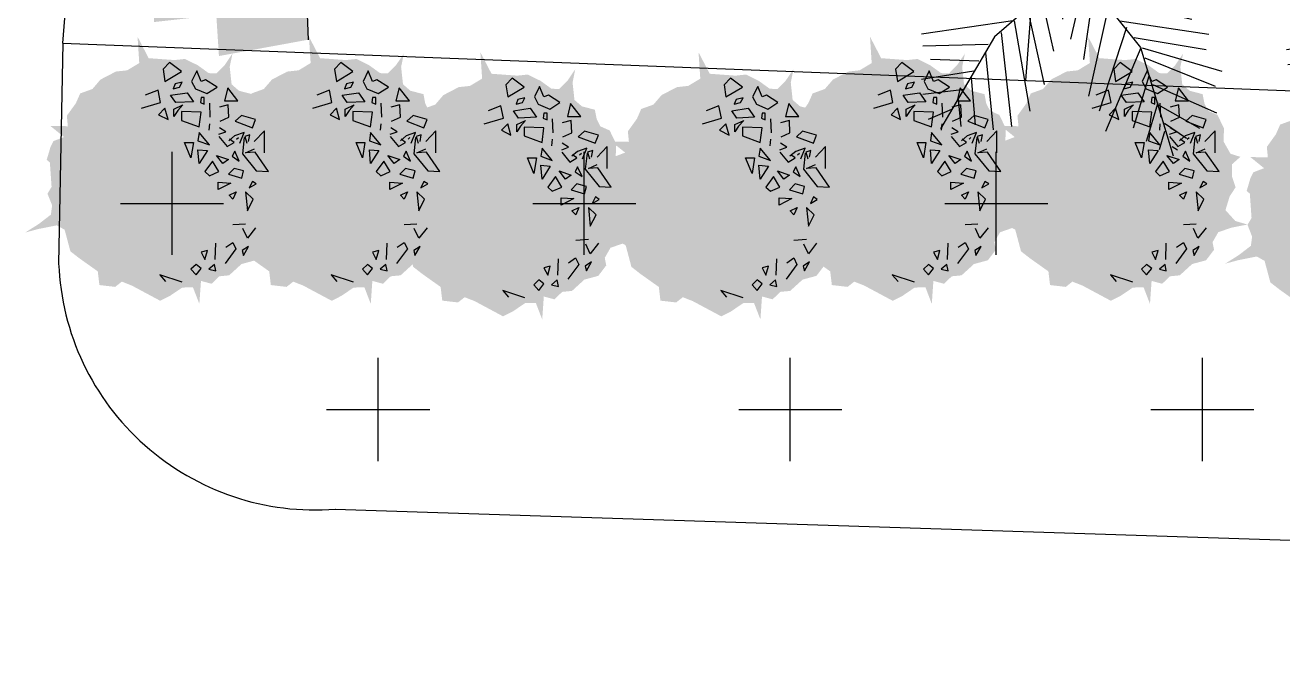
# Model space of a CAD drawing. Header units: millimetres. Extents: x 1933 to 24107, y 1228 to 18074.
# Drawn here: x 6353 to 8291, y 1695 to 2674 of the extents above; entities that cross this region are included whole.
import ezdxf

# ---------------------------------------------------------------- set-up
doc = ezdxf.new("R2010")
doc.units = ezdxf.units.MM
doc.layers.add('marc det', color=74, linetype='Continuous', lineweight=18)
doc.styles.add('ATTR', font='romans.shx', dxfattribs={"width": 0.8, "height": 0.470416})

# ---------------------------------------------------------------- blocks, each defined once
blk = doc.blocks.new('fff')
at = {"color": 93}
for p, q in [((80799.9, 23710.9), (80683.3, 24344.1)), ((80686.8, 24306.7), (80654.6, 24332.5)), ((80698.9, 24286.1), (80727, 24332.5)), ((80702.9, 24234.5), (80610.4, 24296.4)), ((80719, 24152), (80558.1, 24229.3)), ((80715, 24193.2), (80771.3, 24260.3)), ((80735.1, 24110.7), (80851.8, 24244.8)), ((80743.1, 24017.9), (80916.2, 24229.3)), ((80743.1, 24023), (80525.9, 24162.3)), ((80767.3, 23894.1), (80896, 24131.3)), ((81099.8, 23810.9), (81333.1, 24110.8)), ((81101.3, 23811.5), (81145.5, 24110.7)), ((81290.4, 24115.9), (81302.4, 24074.6)), ((80759.2, 23925), (80493.7, 24105.5)), ((81044.9, 23790.9), (81105.3, 24069.4)), ((81189.8, 24074.6), (81213.9, 23961.1)), ((81230, 24090.1), (81266.2, 24028.2)), ((80260.3, 23945.6), (80252.3, 24033.3)), ((80980.5, 23775.4), (81057, 24059.1)), ((81153.6, 24054), (81161.6, 23894.1)), ((81286.3, 24043.6), (81366.8, 24054)), ((80450.1, 23760.9), (80216.8, 23994.2)), ((80316.6, 24028.2), (80328.7, 23883.7)), ((80373, 24002.4), (80413.2, 23796.1)), ((80405.2, 24023), (80529.9, 23754.8)), ((80638.5, 23734.2), (80457.5, 23992.1)), ((80787.4, 23785.7), (80900.1, 24007.5)), ((80912.1, 23749.6), (80996.6, 24002.4)), ((81250.1, 23997.2), (81342.7, 23986.9)), ((80529.9, 23976.6), (80767.3, 23863.1)), ((80843.7, 23729), (80924.2, 23981.7)), ((80272.4, 23930.2), (80179.8, 23914.7)), ((81201.8, 23930.2), (81334.6, 23909.5)), ((81169.6, 23894.1), (81342.7, 23832.2)), ((80348.8, 23863.1), (80187.9, 23832.2)), ((80570.1, 23863.1), (80787.4, 23765.1)), ((81129.4, 23847.6), (81334.6, 23780.6)), ((80799.9, 23710.9), (81099.8, 23810.9)), ((80429.3, 23780.6), (80220.1, 23770.3)), ((80799.9, 23710.9), (80450.1, 23760.9)), ((81000.7, 23775.4), (81189.8, 23672.3)), ((81069.1, 23796.1), (81318.5, 23729)), ((80485.6, 23749.6), (80268.4, 23646.5)), ((80562.1, 23744.5), (80377, 23620.7)), ((80622.4, 23734.2), (80465.5, 23605.2)), ((80727, 23723.8), (80562.1, 23620.7)), ((80871.9, 23729), (81089.2, 23615.5)), ((80924.2, 23749.6), (81141.5, 23646.5)), ((80799.9, 23710.9), (80550, 23494.4)), ((80799.9, 23710.9), (80999.9, 23461)), ((80819.6, 23682.6), (81069.1, 23605.2)), ((80727, 23646.5), (80578.2, 23600)), ((80747.2, 23672.3), (80759.2, 23548.5)), ((80827.6, 23677.4), (80783.4, 23486.6)), ((80694.9, 23615.5), (80731.1, 23450.4)), ((80855.8, 23641.3), (80823.6, 23424.7)), ((80884, 23610.4), (81157.6, 23548.5)), ((80630.5, 23569.1), (80465.5, 23569.1)), ((80650.6, 23584.6), (80702.9, 23347.3)), ((80900.1, 23584.6), (80839.7, 23311.2)), ((80606.3, 23543.3), (80324.7, 23502)), ((80610.4, 23543.3), (80658.7, 23264.7)), ((80936.3, 23543.3), (81209.9, 23502)), ((80550, 23494.4), (80383.4, 23211.1)), ((80570.1, 23507.2), (80602.3, 23218.3)), ((80956.4, 23522.7), (80871.9, 23264.7)), ((80980.5, 23491.7), (81201.8, 23455.6)), ((80529.9, 23471.1), (80328.7, 23465.9)), ((81000.7, 23460.8), (80892, 23202.8)), ((80999.9, 23461), (81099.8, 23127.8)), ((81004.7, 23460.8), (81250.1, 23388.5)), ((80501.7, 23419.5), (80352.8, 23424.7)), ((80521.8, 23445.3), (80546, 23208)), ((81012.7, 23429.8), (81230, 23342.1)), ((80485.6, 23388.5), (80324.7, 23362.8)), ((81024.8, 23373.1), (80976.5, 23213.2)), ((80477.6, 23367.9), (80489.7, 23223.5)), ((81036.9, 23347.3), (81234, 23259.6)), ((80457.5, 23331.8), (80328.7, 23316.3)), ((80437.3, 23300.9), (80445.4, 23218.3)), ((80417.2, 23269.9), (80344.8, 23239)), ((81053, 23290.5), (81016.7, 23171.9)), ((81053, 23285.4), (81181.7, 23213.2)), ((81073.1, 23228.6), (81141.5, 23182.2)), ((81073.1, 23202.8), (81057, 23146.1)), ((81097.2, 23156.4), (81113.3, 23146.1))]:
    blk.add_line(p, q, dxfattribs=at)
at = {"color": 93, "style": 'ATTR', "width": 0.8, "flags": 9}
blk.add_attdef('ESTCODE', (80799.9, 23710.9), '', height=0.00304, dxfattribs=at)

msp = doc.modelspace()

# ---------------------------------------------------------------- hatches: boundary and pattern name
h = msp.add_hatch(color=30)
h.paths.add_polyline_path([(6758.6, 3367), (6641.5, 3353.9), (6650.2, 3220.5), (6668.7, 2691.3), (6647.4, 2689), (6651.5, 2625.9), (6789.2, 2651.1)])
h.paths.add_polyline_path([(6650.2, 3220.5), (6536.3, 3219.3), (6561, 2780.7), (6550.6, 2780), (6551.6, 2678.3), (6668.7, 2691.3)])
h.paths.add_polyline_path([(6527, 3383.8), (6415.9, 3360.4), (6420.5, 3206.1), (6436.7, 3206.4), (6441.3, 2890.6), (6439.5, 2890.5), (6427.6, 2771.9), (6561, 2780.7)])
h = msp.add_hatch()
h.set_pattern_fill('CROSS', color=92, scale=50, style=0)
h.set_pattern_definition([(0, (-364657.85, -207469.06), (317.5, 317.5), [158.75, -476.25]), (90, (-364578.47, -207548.43), (-317.5, 317.5), [158.75, -476.25])])
h.paths.add_polyline_path([(13931.5, 1697.3, 0.355067), (14810.5, 2320.2), (6411.1, 2645.5), (6404.5, 2306.3, 0.425509), (6830.8, 1927.7), (8019, 1872)])
at = {"layer": 'marc det'}
for points in [[(6413.7, 2358.3), (6422.6, 2325), (6436.6, 2314.1), (6464.8, 2294.1), (6467.3, 2273), (6491.6, 2270.2), (6501.8, 2278.3), (6517.3, 2272.2), (6561, 2248.8), (6576.1, 2256.4), (6595, 2269.2), (6611.5, 2269.4), (6621.3, 2244), (6623.8, 2279.4), (6640.1, 2275), (6652.1, 2286.5), (6667.2, 2288), (6686.3, 2305.4), (6707.7, 2311.2), (6720, 2327.3), (6717.7, 2339), (6726.5, 2354.4), (6746.5, 2361.4), (6771.6, 2366.3), (6752.8, 2371.7), (6737.6, 2388.5), (6744.1, 2409.6), (6753.2, 2423.6), (6747.5, 2440.7), (6747.5, 2458.9), (6760.6, 2470.6), (6745.4, 2475.3), (6734.6, 2494.4), (6735.4, 2514.3), (6725.3, 2535.2), (6711.1, 2541.5), (6705.3, 2552.5), (6702.4, 2567.2), (6682.4, 2572.4), (6671, 2582.3), (6668.1, 2609.1), (6672.3, 2629.7), (6660.4, 2612.1), (6647.5, 2599), (6635.6, 2599.6), (6619, 2611.6), (6599.2, 2621.4), (6583, 2619.7), (6543.2, 2622.6), (6526.1, 2655.7), (6528.7, 2615.1), (6510.1, 2603.9), (6492.7, 2602), (6469, 2589.7), (6456.5, 2575.1), (6437.7, 2568.3), (6431.1, 2553.3), (6417.1, 2533.9), (6418.7, 2517.8), (6391.7, 2518.2), (6412.9, 2501.1), (6396.4, 2494.8), (6392.1, 2486.3), (6386.1, 2466), (6391, 2461.8), (6393.6, 2424.3), (6387.3, 2413.9), (6394.5, 2395.6), (6392.5, 2381.5), (6374, 2367.2), (6352.9, 2353.9), (6373.2, 2359.4), (6401.7, 2365)], [(6677.9, 2358.3), (6686.8, 2325), (6700.8, 2314.1), (6729, 2294.1), (6731.4, 2273), (6755.7, 2270.2), (6766, 2278.3), (6781.4, 2272.2), (6825.2, 2248.8), (6840.3, 2256.4), (6859.1, 2269.2), (6875.7, 2269.4), (6885.4, 2244), (6887.9, 2279.4), (6904.2, 2275), (6916.2, 2286.5), (6931.4, 2288), (6950.5, 2305.4), (6971.9, 2311.2), (6984.1, 2327.3), (6981.8, 2339), (6990.7, 2354.4), (7010.6, 2361.4), (7035.8, 2366.3), (7016.9, 2371.7), (7001.7, 2388.5), (7008.3, 2409.6), (7017.4, 2423.6), (7011.6, 2440.7), (7011.6, 2458.9), (7024.7, 2470.6), (7009.6, 2475.3), (6998.7, 2494.4), (6999.5, 2514.3), (6989.5, 2535.2), (6975.2, 2541.5), (6969.5, 2552.5), (6966.6, 2567.2), (6946.6, 2572.4), (6935.1, 2582.3), (6932.2, 2609.1), (6936.5, 2629.7), (6924.5, 2612.1), (6911.7, 2599), (6899.7, 2599.6), (6883.1, 2611.6), (6863.4, 2621.4), (6847.1, 2619.7), (6807.4, 2622.6), (6790.2, 2655.7), (6792.8, 2615.1), (6774.3, 2603.9), (6756.9, 2602), (6733.2, 2589.7), (6720.6, 2575.1), (6701.8, 2568.3), (6695.2, 2553.3), (6681.3, 2533.9), (6682.9, 2517.8), (6655.9, 2518.2), (6677.1, 2501.1), (6660.5, 2494.8), (6656.2, 2486.3), (6650.3, 2466), (6655.1, 2461.8), (6657.8, 2424.3), (6651.5, 2413.9), (6658.7, 2395.6), (6656.7, 2381.5), (6638.1, 2367.2), (6617, 2353.9), (6637.3, 2359.4), (6665.9, 2365)], [(7542.3, 2358.3), (7551.2, 2325), (7565.3, 2314.1), (7593.4, 2294.1), (7595.9, 2273), (7620.2, 2270.2), (7630.4, 2278.3), (7645.9, 2272.2), (7689.6, 2248.8), (7704.8, 2256.4), (7723.6, 2269.2), (7740.2, 2269.4), (7749.9, 2244), (7752.4, 2279.4), (7768.7, 2275), (7780.7, 2286.5), (7795.8, 2288), (7814.9, 2305.4), (7836.3, 2311.2), (7848.6, 2327.3), (7846.3, 2339), (7855.1, 2354.4), (7875.1, 2361.4), (7900.2, 2366.3), (7881.4, 2371.7), (7866.2, 2388.5), (7872.7, 2409.6), (7881.9, 2423.6), (7876.1, 2440.7), (7876.1, 2458.9), (7889.2, 2470.6), (7874.1, 2475.3), (7863.2, 2494.4), (7864, 2514.3), (7854, 2535.2), (7839.7, 2541.5), (7833.9, 2552.5), (7831.1, 2567.2), (7811.1, 2572.4), (7799.6, 2582.3), (7796.7, 2609.1), (7801, 2629.7), (7789, 2612.1), (7776.2, 2599), (7764.2, 2599.6), (7747.6, 2611.6), (7727.9, 2621.4), (7711.6, 2619.7), (7671.9, 2622.6), (7654.7, 2655.7), (7657.3, 2615.1), (7638.8, 2603.9), (7621.3, 2602), (7597.7, 2589.7), (7585.1, 2575.1), (7566.3, 2568.3), (7559.7, 2553.3), (7545.8, 2533.9), (7547.3, 2517.8), (7520.4, 2518.2), (7541.5, 2501.1), (7525, 2494.8), (7520.7, 2486.3), (7514.7, 2466), (7519.6, 2461.8), (7522.2, 2424.3), (7516, 2413.9), (7523.1, 2395.6), (7521.2, 2381.5), (7502.6, 2367.2), (7481.5, 2353.9), (7501.8, 2359.4), (7530.3, 2365)], [(7878.5, 2358.3), (7887.4, 2325), (7901.4, 2314.1), (7929.6, 2294.1), (7932.1, 2273), (7956.4, 2270.2), (7966.6, 2278.3), (7982.1, 2272.2), (8025.8, 2248.8), (8040.9, 2256.4), (8059.8, 2269.2), (8076.3, 2269.4), (8086.1, 2244), (8088.6, 2279.4), (8104.9, 2275), (8116.9, 2286.5), (8132, 2288), (8151.1, 2305.4), (8172.5, 2311.2), (8184.8, 2327.3), (8182.5, 2339), (8191.3, 2354.4), (8211.3, 2361.4), (8236.4, 2366.3), (8217.6, 2371.7), (8202.4, 2388.5), (8208.9, 2409.6), (8218, 2423.6), (8212.3, 2440.7), (8212.3, 2458.9), (8225.4, 2470.6), (8210.2, 2475.3), (8199.4, 2494.4), (8200.2, 2514.3), (8190.1, 2535.2), (8175.9, 2541.5), (8170.1, 2552.5), (8167.2, 2567.2), (8147.2, 2572.4), (8135.8, 2582.3), (8132.9, 2609.1), (8137.1, 2629.7), (8125.2, 2612.1), (8112.3, 2599), (8100.4, 2599.6), (8083.8, 2611.6), (8064, 2621.4), (8047.8, 2619.7), (8008, 2622.6), (7990.9, 2655.7), (7993.5, 2615.1), (7974.9, 2603.9), (7957.5, 2602), (7933.8, 2589.7), (7921.3, 2575.1), (7902.5, 2568.3), (7895.9, 2553.3), (7881.9, 2533.9), (7883.5, 2517.8), (7856.5, 2518.2), (7877.7, 2501.1), (7861.2, 2494.8), (7856.9, 2486.3), (7850.9, 2466), (7855.8, 2461.8), (7858.4, 2424.3), (7852.1, 2413.9), (7859.3, 2395.6), (7857.3, 2381.5), (7838.8, 2367.2), (7817.7, 2353.9), (7838, 2359.4), (7866.5, 2365)], [(6942, 2334.3), (6950.9, 2301), (6964.9, 2290.1), (6993.1, 2270.1), (6995.6, 2249), (7019.9, 2246.2), (7030.1, 2254.3), (7045.6, 2248.2), (7089.3, 2224.8), (7104.4, 2232.4), (7123.3, 2245.2), (7139.8, 2245.4), (7149.6, 2220), (7152.1, 2255.4), (7168.4, 2251), (7180.4, 2262.5), (7195.5, 2264), (7214.6, 2281.4), (7236, 2287.2), (7248.3, 2303.3), (7246, 2315), (7254.8, 2330.4), (7274.8, 2337.4), (7299.9, 2342.3), (7281, 2347.7), (7265.9, 2364.5), (7272.4, 2385.6), (7281.5, 2399.6), (7275.8, 2416.7), (7275.8, 2434.9), (7288.9, 2446.6), (7273.7, 2451.3), (7262.8, 2470.4), (7263.7, 2490.3), (7253.6, 2511.2), (7239.3, 2517.5), (7233.6, 2528.5), (7230.7, 2543.2), (7210.7, 2548.4), (7199.3, 2558.3), (7196.4, 2585.1), (7200.6, 2605.7), (7188.7, 2588.1), (7175.8, 2575), (7163.8, 2575.6), (7147.2, 2587.6), (7127.5, 2597.4), (7111.2, 2595.7), (7071.5, 2598.6), (7054.3, 2631.7), (7057, 2591.1), (7038.4, 2579.9), (7021, 2578), (6997.3, 2565.7), (6984.8, 2551.1), (6965.9, 2544.3), (6959.4, 2529.3), (6945.4, 2509.9), (6947, 2493.8), (6920, 2494.2), (6941.2, 2477.1), (6924.6, 2470.8), (6920.4, 2462.3), (6914.4, 2442), (6919.3, 2437.8), (6921.9, 2400.3), (6915.6, 2389.9), (6922.8, 2371.6), (6920.8, 2357.5), (6902.3, 2343.2), (6881.2, 2329.9), (6901.4, 2335.4), (6930, 2341)], [(7278.2, 2334.3), (7287.1, 2301), (7301.1, 2290.1), (7329.3, 2270.1), (7331.8, 2249), (7356, 2246.2), (7366.3, 2254.3), (7381.7, 2248.2), (7425.5, 2224.8), (7440.6, 2232.4), (7459.4, 2245.2), (7476, 2245.4), (7485.8, 2220), (7488.3, 2255.4), (7504.6, 2251), (7516.5, 2262.5), (7531.7, 2264), (7550.8, 2281.4), (7572.2, 2287.2), (7584.5, 2303.3), (7582.2, 2315), (7591, 2330.4), (7611, 2337.4), (7636.1, 2342.3), (7617.2, 2347.7), (7602.1, 2364.5), (7608.6, 2385.6), (7617.7, 2399.6), (7612, 2416.7), (7611.9, 2434.9), (7625.1, 2446.6), (7609.9, 2451.3), (7599, 2470.4), (7599.9, 2490.3), (7589.8, 2511.2), (7575.5, 2517.5), (7569.8, 2528.5), (7566.9, 2543.2), (7546.9, 2548.4), (7535.5, 2558.3), (7532.6, 2585.1), (7536.8, 2605.7), (7524.9, 2588.1), (7512, 2575), (7500, 2575.6), (7483.4, 2587.6), (7463.7, 2597.4), (7447.4, 2595.7), (7407.7, 2598.6), (7390.5, 2631.7), (7393.2, 2591.1), (7374.6, 2579.9), (7357.2, 2578), (7333.5, 2565.7), (7321, 2551.1), (7302.1, 2544.3), (7295.6, 2529.3), (7281.6, 2509.9), (7283.2, 2493.8), (7256.2, 2494.2), (7277.4, 2477.1), (7260.8, 2470.8), (7256.6, 2462.3), (7250.6, 2442), (7255.5, 2437.8), (7258.1, 2400.3), (7251.8, 2389.9), (7259, 2371.6), (7257, 2357.5), (7238.5, 2343.2), (7217.4, 2329.9), (7237.6, 2335.4), (7266.2, 2341)], [(8262.7, 2310.3), (8271.6, 2277.1), (8285.7, 2266.1), (8313.8, 2246.1), (8316.3, 2225), (8340.6, 2222.2), (8350.8, 2230.3), (8366.3, 2224.2), (8410, 2200.8), (8425.1, 2208.4), (8444, 2221.2), (8460.5, 2221.4), (8470.3, 2196), (8472.8, 2231.5), (8489.1, 2227.1), (8501.1, 2238.5), (8516.2, 2240), (8535.3, 2257.4), (8556.7, 2263.2), (8569, 2279.3), (8566.7, 2291), (8575.5, 2306.4), (8595.5, 2313.4), (8620.6, 2318.3), (8601.8, 2323.8), (8586.6, 2340.5), (8593.1, 2361.6), (8602.3, 2375.6), (8596.5, 2392.7), (8596.5, 2410.9), (8609.6, 2422.6), (8594.5, 2427.3), (8583.6, 2446.4), (8584.4, 2466.3), (8574.4, 2487.2), (8560.1, 2493.5), (8554.3, 2504.5), (8551.5, 2519.2), (8531.5, 2524.4), (8520, 2534.3), (8517.1, 2561.1), (8521.4, 2581.7), (8509.4, 2564.1), (8496.6, 2551), (8484.6, 2551.7), (8468, 2563.6), (8448.2, 2573.4), (8432, 2571.7), (8392.3, 2574.6), (8375.1, 2607.7), (8377.7, 2567.1), (8359.2, 2555.9), (8341.7, 2554), (8318, 2541.7), (8305.5, 2527.1), (8286.7, 2520.3), (8280.1, 2505.3), (8266.2, 2485.9), (8267.7, 2469.8), (8240.8, 2470.2), (8261.9, 2453.1), (8245.4, 2446.8), (8241.1, 2438.4), (8235.1, 2418), (8240, 2413.8), (8242.6, 2376.3), (8236.4, 2365.9), (8243.5, 2347.6), (8241.6, 2333.5), (8223, 2319.2), (8201.9, 2305.9), (8222.2, 2311.4), (8250.7, 2317)]]:
    msp.add_hatch(color=102, dxfattribs=at).paths.add_polyline_path(points)

# ---------------------------------------------------------------- linework, layer by layer
for p, q in [((6497.8, 3761.3), (6410.6, 2645.5)), ((7894.7, 2588.1), (7907.6, 2755.4)), ((6411.1, 2645.5), (6404.5, 2306.3)), ((6410.6, 2645.5), (14810.5, 2320.2)), ((6830.8, 1927.7), (13931.5, 1697.3))]:
    msp.add_line(p, q)
at = {"color": 32, "true_color": 0xe07000}
msp.add_line((6758.6, 3367), (6789.2, 2651.1), dxfattribs=at)
at = {"color": 96}
for p, q in [((6575.2, 2615.7), (6565.4, 2605.7)), ((6565.4, 2605.7), (6568.3, 2586.9)), ((6568.3, 2586.9), (6593.7, 2601.9)), ((6593.7, 2601.9), (6575.2, 2615.7)), ((6617.2, 2603.2), (6609.4, 2586.9)), ((6624, 2586.9), (6617.2, 2603.2)), ((6839.3, 2615.7), (6829.5, 2605.7)), ((6829.5, 2605.7), (6832.4, 2586.9)), ((6832.4, 2586.9), (6857.9, 2601.9)), ((6857.9, 2601.9), (6839.3, 2615.7)), ((6881.3, 2603.2), (6873.5, 2586.9)), ((6888.2, 2586.9), (6881.3, 2603.2)), ((7703.8, 2615.7), (7694, 2605.7)), ((7694, 2605.7), (7696.9, 2586.9)), ((7696.9, 2586.9), (7722.3, 2601.9)), ((7722.3, 2601.9), (7703.8, 2615.7)), ((7745.8, 2603.2), (7738, 2586.9)), ((7752.6, 2586.9), (7745.8, 2603.2)), ((8040, 2615.7), (8030.2, 2605.7)), ((8030.2, 2605.7), (8033.1, 2586.9)), ((8033.1, 2586.9), (8058.5, 2601.9)), ((8058.5, 2601.9), (8040, 2615.7)), ((8082, 2603.2), (8074.2, 2586.9)), ((8088.8, 2586.9), (8082, 2603.2)), ((6583.9, 2583.1), (6581, 2575.6)), ((6581, 2575.6), (6590.8, 2578.1)), ((6594.7, 2585.6), (6583.9, 2583.1)), ((6590.8, 2578.1), (6594.7, 2585.6)), ((6609.4, 2586.9), (6615.2, 2575.6)), ((6630.9, 2589.4), (6624, 2586.9)), ((6648.5, 2578.1), (6630.9, 2589.4)), ((6632.8, 2568.1), (6648.5, 2578.1)), ((6848.1, 2583.1), (6845.2, 2575.6)), ((6845.2, 2575.6), (6854.9, 2578.1)), ((6858.8, 2585.6), (6848.1, 2583.1)), ((6854.9, 2578.1), (6858.8, 2585.6)), ((6873.5, 2586.9), (6879.4, 2575.6)), ((6895, 2589.4), (6888.2, 2586.9)), ((6912.6, 2578.1), (6895, 2589.4)), ((6897, 2568.1), (6912.6, 2578.1)), ((7103.4, 2591.7), (7093.7, 2581.7)), ((7093.7, 2581.7), (7096.6, 2562.9)), ((7096.6, 2562.9), (7122, 2577.9)), ((7122, 2577.9), (7103.4, 2591.7)), ((7145.5, 2579.2), (7137.7, 2562.9)), ((7152.3, 2562.9), (7145.5, 2579.2)), ((7439.6, 2591.7), (7429.8, 2581.7)), ((7429.8, 2581.7), (7432.8, 2562.9)), ((7432.8, 2562.9), (7458.2, 2577.9)), ((7458.2, 2577.9), (7439.6, 2591.7)), ((7481.7, 2579.2), (7473.8, 2562.9)), ((7488.5, 2562.9), (7481.7, 2579.2)), ((7712.6, 2583.1), (7709.6, 2575.6)), ((7709.6, 2575.6), (7719.4, 2578.1)), ((7723.3, 2585.6), (7712.6, 2583.1)), ((7719.4, 2578.1), (7723.3, 2585.6)), ((7738, 2586.9), (7743.8, 2575.6)), ((7759.5, 2589.4), (7752.6, 2586.9)), ((7777.1, 2578.1), (7759.5, 2589.4)), ((7761.4, 2568.1), (7777.1, 2578.1)), ((8048.7, 2583.1), (8045.8, 2575.6)), ((8045.8, 2575.6), (8055.6, 2578.1)), ((8059.5, 2585.6), (8048.7, 2583.1)), ((8055.6, 2578.1), (8059.5, 2585.6)), ((8074.2, 2586.9), (8080, 2575.6)), ((8095.7, 2589.4), (8088.8, 2586.9)), ((8113.3, 2578.1), (8095.7, 2589.4)), ((8097.6, 2568.1), (8113.3, 2578.1)), ((6557.6, 2573.1), (6538, 2565.6)), ((6561.5, 2554.3), (6557.6, 2573.1)), ((6577.1, 2565.6), (6602.5, 2569.4)), ((6584.9, 2554.3), (6577.1, 2565.6)), ((6602.5, 2569.4), (6612.3, 2555.6)), ((6615.2, 2575.6), (6632.8, 2568.1)), ((6624, 2561.8), (6623.1, 2554.3)), ((6628.9, 2561.8), (6624, 2561.8)), ((6628.9, 2551.8), (6628.9, 2561.8)), ((6665.1, 2576.9), (6660.2, 2556.8)), ((6680.7, 2556.8), (6665.1, 2576.9)), ((6821.7, 2573.1), (6802.1, 2565.6)), ((6825.6, 2554.3), (6821.7, 2573.1)), ((6841.3, 2565.6), (6866.7, 2569.4)), ((6849.1, 2554.3), (6841.3, 2565.6)), ((6866.7, 2569.4), (6876.4, 2555.6)), ((6879.4, 2575.6), (6897, 2568.1)), ((6888.2, 2561.8), (6887.2, 2554.3)), ((6893.1, 2561.8), (6888.2, 2561.8)), ((6893.1, 2551.8), (6893.1, 2561.8)), ((6929.2, 2576.9), (6924.3, 2556.8)), ((6944.9, 2556.8), (6929.2, 2576.9)), ((7112.2, 2559.1), (7109.3, 2551.6)), ((7123, 2561.7), (7112.2, 2559.1)), ((7119.1, 2554.1), (7123, 2561.7)), ((7137.7, 2562.9), (7143.5, 2551.6)), ((7159.2, 2565.4), (7152.3, 2562.9)), ((7176.7, 2554.1), (7159.2, 2565.4)), ((7448.4, 2559.1), (7445.5, 2551.6)), ((7459.2, 2561.7), (7448.4, 2559.1)), ((7455.3, 2554.1), (7459.2, 2561.7)), ((7473.8, 2562.9), (7479.7, 2551.6)), ((7495.3, 2565.4), (7488.5, 2562.9)), ((7512.9, 2554.1), (7495.3, 2565.4)), ((7686.2, 2573.1), (7666.6, 2565.6)), ((7690.1, 2554.3), (7686.2, 2573.1)), ((7705.7, 2565.6), (7731.1, 2569.4)), ((7713.5, 2554.3), (7705.7, 2565.6)), ((7731.1, 2569.4), (7740.9, 2555.6)), ((7743.8, 2575.6), (7761.4, 2568.1)), ((7752.6, 2561.8), (7751.7, 2554.3)), ((7757.5, 2561.8), (7752.6, 2561.8)), ((7757.5, 2551.8), (7757.5, 2561.8)), ((7793.7, 2576.9), (7788.8, 2556.8)), ((7809.3, 2556.8), (7793.7, 2576.9)), ((8022.4, 2573.1), (8002.8, 2565.6)), ((8026.3, 2554.3), (8022.4, 2573.1)), ((8041.9, 2565.6), (8067.3, 2569.4)), ((8049.7, 2554.3), (8041.9, 2565.6)), ((8067.3, 2569.4), (8077.1, 2555.6)), ((8080, 2575.6), (8097.6, 2568.1)), ((8088.8, 2561.8), (8087.9, 2554.3)), ((8093.7, 2561.8), (8088.8, 2561.8)), ((8093.7, 2551.8), (8093.7, 2561.8)), ((8129.9, 2576.9), (8125, 2556.8)), ((8145.5, 2556.8), (8129.9, 2576.9)), ((6532.1, 2545.5), (6561.5, 2554.3)), ((6568.3, 2545.5), (6558.5, 2535.5)), ((6573.2, 2528), (6568.3, 2545.5)), ((6582, 2544.3), (6595.7, 2550.6)), ((6582, 2533), (6582, 2544.3)), ((6587.9, 2541.8), (6582, 2533)), ((6612.3, 2555.6), (6584.9, 2554.3)), ((6595.7, 2550.6), (6587.9, 2541.8)), ((6593.7, 2540.5), (6593.7, 2526.8)), ((6624, 2539.3), (6593.7, 2540.5)), ((6621.1, 2516.7), (6624, 2539.3)), ((6623.1, 2554.3), (6628.9, 2551.8)), ((6636.7, 2553.1), (6637.7, 2531.8)), ((6665.9, 2550.6), (6652.2, 2546.9)), ((6660.2, 2556.8), (6680.7, 2556.8)), ((6666.9, 2531.8), (6665.9, 2550.6)), ((6796.3, 2545.5), (6825.6, 2554.3)), ((6832.4, 2545.5), (6822.7, 2535.5)), ((6837.3, 2528), (6832.4, 2545.5)), ((6846.1, 2544.3), (6859.8, 2550.6)), ((6846.1, 2533), (6846.1, 2544.3)), ((6852, 2541.8), (6846.1, 2533)), ((6876.4, 2555.6), (6849.1, 2554.3)), ((6859.8, 2550.6), (6852, 2541.8)), ((6857.9, 2540.5), (6857.9, 2526.8)), ((6888.2, 2539.3), (6857.9, 2540.5)), ((6885.2, 2516.7), (6888.2, 2539.3)), ((6887.2, 2554.3), (6893.1, 2551.8)), ((6900.9, 2553.1), (6901.9, 2531.8)), ((6930.1, 2550.6), (6916.4, 2546.9)), ((6924.3, 2556.8), (6944.9, 2556.8)), ((6931, 2531.8), (6930.1, 2550.6)), ((7085.8, 2549.1), (7066.3, 2541.6)), ((7089.8, 2530.3), (7085.8, 2549.1)), ((7105.4, 2541.6), (7130.8, 2545.4)), ((7113.2, 2530.3), (7105.4, 2541.6)), ((7109.3, 2551.6), (7119.1, 2554.1)), ((7130.8, 2545.4), (7140.6, 2531.6)), ((7143.5, 2551.6), (7161.1, 2544.1)), ((7161.1, 2544.1), (7176.7, 2554.1)), ((7193.4, 2552.9), (7188.5, 2532.8)), ((7209, 2532.8), (7193.4, 2552.9)), ((7422, 2549.1), (7402.5, 2541.6)), ((7425.9, 2530.3), (7422, 2549.1)), ((7441.6, 2541.6), (7467, 2545.4)), ((7449.4, 2530.3), (7441.6, 2541.6)), ((7445.5, 2551.6), (7455.3, 2554.1)), ((7467, 2545.4), (7476.8, 2531.6)), ((7479.7, 2551.6), (7497.3, 2544.1)), ((7497.3, 2544.1), (7512.9, 2554.1)), ((7529.6, 2552.9), (7524.7, 2532.8)), ((7545.2, 2532.8), (7529.6, 2552.9)), ((7660.7, 2545.5), (7690.1, 2554.3)), ((7696.9, 2545.5), (7687.1, 2535.5)), ((7701.8, 2528), (7696.9, 2545.5)), ((7710.6, 2544.3), (7724.3, 2550.6)), ((7710.6, 2533), (7710.6, 2544.3)), ((7716.5, 2541.8), (7710.6, 2533)), ((7740.9, 2555.6), (7713.5, 2554.3)), ((7724.3, 2550.6), (7716.5, 2541.8)), ((7722.3, 2540.5), (7722.3, 2526.8)), ((7752.6, 2539.3), (7722.3, 2540.5)), ((7749.7, 2516.7), (7752.6, 2539.3)), ((7751.7, 2554.3), (7757.5, 2551.8)), ((7765.3, 2553.1), (7766.3, 2531.8)), ((7794.5, 2550.6), (7780.8, 2546.9)), ((7788.8, 2556.8), (7809.3, 2556.8)), ((7795.5, 2531.8), (7794.5, 2550.6)), ((7996.9, 2545.5), (8026.3, 2554.3)), ((8033.1, 2545.5), (8023.3, 2535.5)), ((8038, 2528), (8033.1, 2545.5)), ((8046.8, 2544.3), (8060.5, 2550.6)), ((8046.8, 2533), (8046.8, 2544.3)), ((8052.7, 2541.8), (8046.8, 2533)), ((8077.1, 2555.6), (8049.7, 2554.3)), ((8060.5, 2550.6), (8052.7, 2541.8)), ((8058.5, 2540.5), (8058.5, 2526.8)), ((8088.8, 2539.3), (8058.5, 2540.5)), ((8085.9, 2516.7), (8088.8, 2539.3)), ((8087.9, 2554.3), (8093.7, 2551.8)), ((8101.5, 2553.1), (8102.5, 2531.8)), ((8130.7, 2550.6), (8117, 2546.9)), ((8125, 2556.8), (8145.5, 2556.8)), ((8131.7, 2531.8), (8130.7, 2550.6)), ((6558.5, 2535.5), (6573.2, 2528)), ((6593.7, 2526.8), (6621.1, 2516.7)), ((6636.7, 2521.7), (6635.8, 2511.7)), ((6653.2, 2525.6), (6666.9, 2531.8)), ((6686.5, 2534.3), (6676.7, 2525.6)), ((6676.7, 2525.6), (6703.1, 2515.5)), ((6708, 2528.1), (6686.5, 2534.3)), ((6703.1, 2515.5), (6708, 2528.1)), ((6822.7, 2535.5), (6837.3, 2528)), ((6857.9, 2526.8), (6885.2, 2516.7)), ((6900.9, 2521.7), (6899.9, 2511.7)), ((6917.4, 2525.6), (6931, 2531.8)), ((6950.6, 2534.3), (6940.8, 2525.6)), ((6940.8, 2525.6), (6967.2, 2515.5)), ((6972.1, 2528.1), (6950.6, 2534.3)), ((6967.2, 2515.5), (6972.1, 2528.1)), ((7060.4, 2521.5), (7089.8, 2530.3)), ((7096.6, 2521.5), (7086.8, 2511.5)), ((7101.5, 2504), (7096.6, 2521.5)), ((7110.3, 2520.3), (7124, 2526.6)), ((7110.3, 2509), (7110.3, 2520.3)), ((7140.6, 2531.6), (7113.2, 2530.3)), ((7124, 2526.6), (7116.1, 2517.8)), ((7152.3, 2537.8), (7151.3, 2530.3)), ((7151.3, 2530.3), (7157.2, 2527.8)), ((7157.2, 2537.8), (7152.3, 2537.8)), ((7157.2, 2527.8), (7157.2, 2537.8)), ((7165, 2529.1), (7166, 2507.8)), ((7194.2, 2526.6), (7180.5, 2522.9)), ((7188.5, 2532.8), (7209, 2532.8)), ((7195.2, 2507.8), (7194.2, 2526.6)), ((7396.6, 2521.5), (7425.9, 2530.3)), ((7432.8, 2521.5), (7423, 2511.5)), ((7437.7, 2504), (7432.8, 2521.5)), ((7446.5, 2520.3), (7460.1, 2526.6)), ((7446.5, 2509), (7446.5, 2520.3)), ((7476.8, 2531.6), (7449.4, 2530.3)), ((7460.1, 2526.6), (7452.3, 2517.8)), ((7488.5, 2537.8), (7487.5, 2530.3)), ((7487.5, 2530.3), (7493.4, 2527.8)), ((7493.4, 2537.8), (7488.5, 2537.8)), ((7493.4, 2527.8), (7493.4, 2537.8)), ((7501.2, 2529.1), (7502.2, 2507.8)), ((7530.4, 2526.6), (7516.7, 2522.9)), ((7524.7, 2532.8), (7545.2, 2532.8)), ((7531.4, 2507.8), (7530.4, 2526.6)), ((7687.1, 2535.5), (7701.8, 2528)), ((7722.3, 2526.8), (7749.7, 2516.7)), ((7765.3, 2521.7), (7764.4, 2511.7)), ((7781.8, 2525.6), (7795.5, 2531.8)), ((7815.1, 2534.3), (7805.3, 2525.6)), ((7805.3, 2525.6), (7831.7, 2515.5)), ((7836.6, 2528.1), (7815.1, 2534.3)), ((7831.7, 2515.5), (7836.6, 2528.1)), ((8023.3, 2535.5), (8038, 2528)), ((8058.5, 2526.8), (8085.9, 2516.7)), ((8101.5, 2521.7), (8100.6, 2511.7)), ((8118, 2525.6), (8131.7, 2531.8)), ((8151.3, 2534.3), (8141.5, 2525.6)), ((8141.5, 2525.6), (8167.9, 2515.5)), ((8172.8, 2528.1), (8151.3, 2534.3)), ((8167.9, 2515.5), (8172.8, 2528.1)), ((6621.1, 2508), (6619.1, 2495.4)), ((6636.7, 2489.1), (6621.1, 2508)), ((6651.3, 2505.5), (6662, 2509.3)), ((6651.4, 2501.7), (6664.1, 2486.6)), ((6662, 2509.3), (6652.2, 2515.5)), ((6675.7, 2503), (6666.9, 2495.5)), ((6690.4, 2508), (6675.7, 2503)), ((6678.8, 2497.9), (6681.7, 2500.4)), ((6683.5, 2491.7), (6690.4, 2508)), ((6690.5, 2500.4), (6687.6, 2475.4)), ((6699.2, 2504.3), (6691.3, 2501.8)), ((6691.3, 2501.8), (6694.3, 2491.7)), ((6697.2, 2494.2), (6699.2, 2504.3)), ((6721.6, 2510.5), (6706, 2494.2)), ((6721.6, 2476.7), (6721.6, 2510.5)), ((6885.2, 2508), (6883.3, 2495.4)), ((6900.9, 2489.1), (6885.2, 2508)), ((6915.4, 2505.5), (6926.2, 2509.3)), ((6915.5, 2501.7), (6928.2, 2486.6)), ((6926.2, 2509.3), (6916.4, 2515.5)), ((6939.8, 2503), (6931, 2495.5)), ((6954.5, 2508), (6939.8, 2503)), ((6942.9, 2497.9), (6945.8, 2500.4)), ((6947.7, 2491.7), (6954.5, 2508)), ((6954.6, 2500.4), (6951.7, 2475.4)), ((6963.3, 2504.3), (6955.5, 2501.8)), ((6955.5, 2501.8), (6958.4, 2491.7)), ((6961.4, 2494.2), (6963.3, 2504.3)), ((6985.8, 2510.5), (6970.1, 2494.2)), ((6985.8, 2476.7), (6985.8, 2510.5)), ((7086.8, 2511.5), (7101.5, 2504)), ((7116.1, 2517.8), (7110.3, 2509)), ((7122, 2516.5), (7122, 2502.8)), ((7152.3, 2515.3), (7122, 2516.5)), ((7122, 2502.8), (7149.4, 2492.7)), ((7149.4, 2492.7), (7152.3, 2515.3)), ((7181.5, 2501.6), (7195.2, 2507.8)), ((7214.7, 2510.3), (7205, 2501.6)), ((7205, 2501.6), (7231.4, 2491.5)), ((7236.2, 2504.1), (7214.7, 2510.3)), ((7231.4, 2491.5), (7236.2, 2504.1)), ((7423, 2511.5), (7437.7, 2504)), ((7452.3, 2517.8), (7446.5, 2509)), ((7458.2, 2516.5), (7458.2, 2502.8)), ((7488.5, 2515.3), (7458.2, 2516.5)), ((7458.2, 2502.8), (7485.6, 2492.7)), ((7485.6, 2492.7), (7488.5, 2515.3)), ((7517.7, 2501.6), (7531.4, 2507.8)), ((7550.9, 2510.3), (7541.2, 2501.6)), ((7541.2, 2501.6), (7567.5, 2491.5)), ((7572.4, 2504.1), (7550.9, 2510.3)), ((7567.5, 2491.5), (7572.4, 2504.1)), ((7749.7, 2508), (7747.8, 2495.4)), ((7765.3, 2489.1), (7749.7, 2508)), ((7779.9, 2505.5), (7790.6, 2509.3)), ((7780, 2501.7), (7792.7, 2486.6)), ((7790.6, 2509.3), (7780.8, 2515.5)), ((7804.3, 2503), (7795.5, 2495.5)), ((7819, 2508), (7804.3, 2503)), ((7807.4, 2497.9), (7810.3, 2500.4)), ((7812.1, 2491.7), (7819, 2508)), ((7819.1, 2500.4), (7816.2, 2475.4)), ((7827.8, 2504.3), (7820, 2501.8)), ((7820, 2501.8), (7822.9, 2491.7)), ((7825.8, 2494.2), (7827.8, 2504.3)), ((7850.3, 2510.5), (7834.6, 2494.2)), ((7850.3, 2476.7), (7850.3, 2510.5)), ((8085.9, 2508), (8083.9, 2495.4)), ((8101.5, 2489.1), (8085.9, 2508)), ((8116.1, 2505.5), (8126.8, 2509.3)), ((8116.2, 2501.7), (8128.9, 2486.6)), ((8126.8, 2509.3), (8117, 2515.5)), ((8140.5, 2503), (8131.7, 2495.5)), ((8155.2, 2508), (8140.5, 2503)), ((8143.6, 2497.9), (8146.5, 2500.4)), ((8148.3, 2491.7), (8155.2, 2508)), ((8155.3, 2500.4), (8152.4, 2475.4)), ((8164, 2504.3), (8156.1, 2501.8)), ((8156.1, 2501.8), (8159.1, 2491.7)), ((8162, 2494.2), (8164, 2504.3)), ((8186.4, 2510.5), (8170.8, 2494.2)), ((8186.4, 2476.7), (8186.4, 2510.5)), ((6608.4, 2469.1), (6598.6, 2492.9)), ((6598.6, 2492.9), (6612.3, 2492.9)), ((6612.3, 2492.9), (6608.4, 2469.1)), ((6619.1, 2495.4), (6636.7, 2489.1)), ((6619.1, 2481.6), (6633.8, 2480.4)), ((6621.1, 2460.3), (6619.1, 2481.6)), ((6664.1, 2486.6), (6674.9, 2492.9)), ((6674.9, 2492.9), (6668, 2497.9)), ((6692.5, 2476.6), (6706.1, 2482.9)), ((6872.5, 2469.1), (6862.7, 2492.9)), ((6862.7, 2492.9), (6876.4, 2492.9)), ((6876.4, 2492.9), (6872.5, 2469.1)), ((6883.3, 2495.4), (6900.9, 2489.1)), ((6883.3, 2481.6), (6897.9, 2480.4)), ((6885.2, 2460.3), (6883.3, 2481.6)), ((6928.2, 2486.6), (6939, 2492.9)), ((6939, 2492.9), (6932.2, 2497.9)), ((6956.6, 2476.6), (6970.3, 2482.9)), ((7149.4, 2484), (7147.4, 2471.4)), ((7165, 2465.2), (7149.4, 2484)), ((7165, 2497.7), (7164, 2487.7)), ((7179.6, 2481.5), (7190.3, 2485.3)), ((7190.3, 2485.3), (7180.5, 2491.5)), ((7218.6, 2484), (7204, 2479)), ((7211.8, 2467.7), (7218.6, 2484)), ((7249.9, 2486.5), (7234.3, 2470.2)), ((7249.9, 2452.7), (7249.9, 2486.5)), ((7485.6, 2484), (7483.6, 2471.4)), ((7501.2, 2465.2), (7485.6, 2484)), ((7501.2, 2497.7), (7500.2, 2487.7)), ((7515.7, 2481.5), (7526.5, 2485.3)), ((7526.5, 2485.3), (7516.7, 2491.5)), ((7554.8, 2484), (7540.2, 2479)), ((7548, 2467.7), (7554.8, 2484)), ((7586.1, 2486.5), (7570.5, 2470.2)), ((7586.1, 2452.7), (7586.1, 2486.5)), ((7737, 2469.1), (7727.2, 2492.9)), ((7727.2, 2492.9), (7740.9, 2492.9)), ((7740.9, 2492.9), (7737, 2469.1)), ((7747.8, 2495.4), (7765.3, 2489.1)), ((7747.8, 2481.6), (7762.4, 2480.4)), ((7749.7, 2460.3), (7747.8, 2481.6)), ((7792.7, 2486.6), (7803.5, 2492.9)), ((7803.5, 2492.9), (7796.6, 2497.9)), ((7821.1, 2476.6), (7834.8, 2482.9)), ((8073.2, 2469.1), (8063.4, 2492.9)), ((8063.4, 2492.9), (8077.1, 2492.9)), ((8077.1, 2492.9), (8073.2, 2469.1)), ((8083.9, 2495.4), (8101.5, 2489.1)), ((8083.9, 2481.6), (8098.6, 2480.4)), ((8085.9, 2460.3), (8083.9, 2481.6)), ((8128.9, 2486.6), (8139.7, 2492.9)), ((8139.7, 2492.9), (8132.8, 2497.9)), ((8157.3, 2476.6), (8170.9, 2482.9)), ((6633.8, 2480.4), (6621.1, 2460.3)), ((6641.6, 2464.1), (6629.9, 2447.8)), ((6651.4, 2447.8), (6641.6, 2464.1)), ((6657.3, 2460.3), (6647.5, 2472.9)), ((6647.5, 2472.9), (6666.1, 2466.6)), ((6666.1, 2466.6), (6657.3, 2460.3)), ((6675.8, 2479.1), (6671.9, 2471.6)), ((6671.9, 2471.6), (6682.7, 2464.1)), ((6682.7, 2464.1), (6675.8, 2479.1)), ((6687.6, 2475.4), (6709.1, 2449)), ((6707.1, 2477.9), (6692.5, 2476.6)), ((6727.6, 2447.8), (6707.1, 2477.9)), ((6897.9, 2480.4), (6885.2, 2460.3)), ((6905.8, 2464.1), (6894, 2447.8)), ((6915.5, 2447.8), (6905.8, 2464.1)), ((6921.4, 2460.3), (6911.6, 2472.9)), ((6911.6, 2472.9), (6930.2, 2466.6)), ((6930.2, 2466.6), (6921.4, 2460.3)), ((6940, 2479.1), (6936.1, 2471.6)), ((6936.1, 2471.6), (6946.8, 2464.1)), ((6946.8, 2464.1), (6940, 2479.1)), ((6951.7, 2475.4), (6973.2, 2449)), ((6971.3, 2477.9), (6956.6, 2476.6)), ((6991.8, 2447.8), (6971.3, 2477.9)), ((7136.7, 2445.1), (7126.9, 2468.9)), ((7126.9, 2468.9), (7140.6, 2468.9)), ((7140.6, 2468.9), (7136.7, 2445.1)), ((7147.4, 2471.4), (7165, 2465.2)), ((7179.7, 2477.7), (7192.4, 2462.6)), ((7192.4, 2462.6), (7203.1, 2468.9)), ((7204, 2479), (7195.2, 2471.5)), ((7203.1, 2468.9), (7196.3, 2473.9)), ((7207.1, 2473.9), (7210, 2476.4)), ((7218.8, 2476.4), (7215.9, 2451.4)), ((7227.5, 2480.3), (7219.6, 2477.8)), ((7219.6, 2477.8), (7222.6, 2467.7)), ((7225.5, 2470.2), (7227.5, 2480.3)), ((7472.9, 2445.1), (7463.1, 2468.9)), ((7463.1, 2468.9), (7476.8, 2468.9)), ((7476.8, 2468.9), (7472.9, 2445.1)), ((7483.6, 2471.4), (7501.2, 2465.2)), ((7515.9, 2477.7), (7528.6, 2462.6)), ((7528.6, 2462.6), (7539.3, 2468.9)), ((7540.2, 2479), (7531.4, 2471.5)), ((7539.3, 2468.9), (7532.5, 2473.9)), ((7543.2, 2473.9), (7546.2, 2476.4)), ((7555, 2476.4), (7552, 2451.4)), ((7563.6, 2480.3), (7555.8, 2477.8)), ((7555.8, 2477.8), (7558.7, 2467.7)), ((7561.7, 2470.2), (7563.6, 2480.3)), ((7762.4, 2480.4), (7749.7, 2460.3)), ((7770.2, 2464.1), (7758.5, 2447.8)), ((7780, 2447.8), (7770.2, 2464.1)), ((7785.9, 2460.3), (7776.1, 2472.9)), ((7776.1, 2472.9), (7794.7, 2466.6)), ((7794.7, 2466.6), (7785.9, 2460.3)), ((7804.5, 2479.1), (7800.5, 2471.6)), ((7800.5, 2471.6), (7811.3, 2464.1)), ((7811.3, 2464.1), (7804.5, 2479.1)), ((7816.2, 2475.4), (7837.7, 2449)), ((7835.7, 2477.9), (7821.1, 2476.6)), ((7856.3, 2447.8), (7835.7, 2477.9)), ((8098.6, 2480.4), (8085.9, 2460.3)), ((8106.4, 2464.1), (8094.7, 2447.8)), ((8116.2, 2447.8), (8106.4, 2464.1)), ((8122.1, 2460.3), (8112.3, 2472.9)), ((8112.3, 2472.9), (8130.9, 2466.6)), ((8130.9, 2466.6), (8122.1, 2460.3)), ((8140.6, 2479.1), (8136.7, 2471.6)), ((8136.7, 2471.6), (8147.5, 2464.1)), ((8147.5, 2464.1), (8140.6, 2479.1)), ((8152.4, 2475.4), (8173.9, 2449)), ((8171.9, 2477.9), (8157.3, 2476.6)), ((8192.5, 2447.8), (8171.9, 2477.9)), ((6629.9, 2447.8), (6636.7, 2441.5)), ((6636.7, 2441.5), (6651.4, 2447.8)), ((6674.9, 2452.8), (6666.1, 2444)), ((6666.1, 2444), (6686.6, 2437.8)), ((6689.5, 2449), (6674.9, 2452.8)), ((6686.6, 2437.8), (6689.5, 2449)), ((6709.1, 2449), (6727.6, 2447.8)), ((6894, 2447.8), (6900.9, 2441.5)), ((6900.9, 2441.5), (6915.5, 2447.8)), ((6939, 2452.8), (6930.2, 2444)), ((6930.2, 2444), (6950.7, 2437.8)), ((6953.7, 2449), (6939, 2452.8)), ((6950.7, 2437.8), (6953.7, 2449)), ((6973.2, 2449), (6991.8, 2447.8)), ((7147.4, 2457.6), (7162.1, 2456.4)), ((7149.4, 2436.3), (7147.4, 2457.6)), ((7162.1, 2456.4), (7149.4, 2436.3)), ((7185.6, 2436.3), (7175.8, 2448.9)), ((7175.8, 2448.9), (7194.3, 2442.6)), ((7194.3, 2442.6), (7185.6, 2436.3)), ((7204.1, 2455.1), (7200.2, 2447.6)), ((7200.2, 2447.6), (7211, 2440.1)), ((7211, 2440.1), (7204.1, 2455.1)), ((7215.9, 2451.4), (7237.4, 2425)), ((7220.7, 2452.6), (7234.4, 2458.9)), ((7235.4, 2453.9), (7220.7, 2452.6)), ((7255.9, 2423.8), (7235.4, 2453.9)), ((7483.6, 2457.6), (7498.3, 2456.4)), ((7485.6, 2436.3), (7483.6, 2457.6)), ((7498.3, 2456.4), (7485.6, 2436.3)), ((7521.7, 2436.3), (7512, 2448.9)), ((7512, 2448.9), (7530.5, 2442.6)), ((7530.5, 2442.6), (7521.7, 2436.3)), ((7540.3, 2455.1), (7536.4, 2447.6)), ((7536.4, 2447.6), (7547.1, 2440.1)), ((7547.1, 2440.1), (7540.3, 2455.1)), ((7552, 2451.4), (7573.5, 2425)), ((7556.9, 2452.6), (7570.6, 2458.9)), ((7571.6, 2453.9), (7556.9, 2452.6)), ((7592.1, 2423.8), (7571.6, 2453.9)), ((7758.5, 2447.8), (7765.3, 2441.5)), ((7765.3, 2441.5), (7780, 2447.8)), ((7803.5, 2452.8), (7794.7, 2444)), ((7794.7, 2444), (7815.2, 2437.8)), ((7818.1, 2449), (7803.5, 2452.8)), ((7815.2, 2437.8), (7818.1, 2449)), ((7837.7, 2449), (7856.3, 2447.8)), ((8094.7, 2447.8), (8101.5, 2441.5)), ((8101.5, 2441.5), (8116.2, 2447.8)), ((8139.7, 2452.8), (8130.9, 2444)), ((8130.9, 2444), (8151.4, 2437.8)), ((8154.3, 2449), (8139.7, 2452.8)), ((8151.4, 2437.8), (8154.3, 2449)), ((8173.9, 2449), (8192.5, 2447.8)), ((6650.4, 2420.2), (6650.4, 2431.5)), ((6650.4, 2431.5), (6670, 2430.2)), ((6670, 2430.2), (6650.4, 2420.2)), ((6703.2, 2432.8), (6698.3, 2422.7)), ((6698.3, 2422.7), (6709.1, 2429)), ((6709.1, 2429), (6703.2, 2432.8)), ((6914.6, 2420.2), (6914.6, 2431.5)), ((6914.6, 2431.5), (6934.1, 2430.2)), ((6934.1, 2430.2), (6914.6, 2420.2)), ((6967.4, 2432.8), (6962.5, 2422.7)), ((6962.5, 2422.7), (6973.2, 2429)), ((6973.2, 2429), (6967.4, 2432.8)), ((7169.9, 2440.1), (7158.2, 2423.8)), ((7158.2, 2423.8), (7165, 2417.5)), ((7165, 2417.5), (7179.7, 2423.8)), ((7179.7, 2423.8), (7169.9, 2440.1)), ((7203.1, 2428.8), (7194.3, 2420)), ((7217.8, 2425), (7203.1, 2428.8)), ((7214.9, 2413.8), (7217.8, 2425)), ((7237.4, 2425), (7255.9, 2423.8)), ((7506.1, 2440.1), (7494.4, 2423.8)), ((7494.4, 2423.8), (7501.2, 2417.5)), ((7501.2, 2417.5), (7515.9, 2423.8)), ((7515.9, 2423.8), (7506.1, 2440.1)), ((7539.3, 2428.8), (7530.5, 2420)), ((7554, 2425), (7539.3, 2428.8)), ((7551.1, 2413.8), (7554, 2425)), ((7573.5, 2425), (7592.1, 2423.8)), ((7779, 2420.2), (7779, 2431.5)), ((7779, 2431.5), (7798.6, 2430.2)), ((7798.6, 2430.2), (7779, 2420.2)), ((7831.8, 2432.8), (7826.9, 2422.7)), ((7826.9, 2422.7), (7837.7, 2429)), ((7837.7, 2429), (7831.8, 2432.8)), ((8115.2, 2420.2), (8115.2, 2431.5)), ((8115.2, 2431.5), (8134.8, 2430.2)), ((8134.8, 2430.2), (8115.2, 2420.2)), ((8168, 2432.8), (8163.1, 2422.7)), ((8163.1, 2422.7), (8173.9, 2429)), ((8173.9, 2429), (8168, 2432.8)), ((6667, 2411.5), (6677.8, 2416.5)), ((6672.9, 2405.2), (6667, 2411.5)), ((6677.8, 2416.5), (6672.9, 2405.2)), ((6692.5, 2416.5), (6695.4, 2387.6)), ((6704.2, 2405.2), (6692.5, 2416.5)), ((6695.4, 2387.6), (6704.2, 2405.2)), ((6931.2, 2411.5), (6941.9, 2416.5)), ((6937, 2405.2), (6931.2, 2411.5)), ((6941.9, 2416.5), (6937, 2405.2)), ((6956.6, 2416.5), (6959.5, 2387.6)), ((6968.3, 2405.2), (6956.6, 2416.5)), ((6959.5, 2387.6), (6968.3, 2405.2)), ((7178.7, 2396.2), (7178.7, 2407.5)), ((7178.7, 2407.5), (7198.3, 2406.2)), ((7198.3, 2406.2), (7178.7, 2396.2)), ((7194.3, 2420), (7214.9, 2413.8)), ((7231.5, 2408.8), (7226.6, 2398.7)), ((7226.6, 2398.7), (7237.4, 2405)), ((7237.4, 2405), (7231.5, 2408.8)), ((7514.9, 2396.2), (7514.9, 2407.5)), ((7514.9, 2407.5), (7534.4, 2406.2)), ((7534.4, 2406.2), (7514.9, 2396.2)), ((7530.5, 2420), (7551.1, 2413.8)), ((7567.7, 2408.8), (7562.8, 2398.7)), ((7562.8, 2398.7), (7573.5, 2405)), ((7573.5, 2405), (7567.7, 2408.8)), ((7795.7, 2411.5), (7806.4, 2416.5)), ((7801.5, 2405.2), (7795.7, 2411.5)), ((7806.4, 2416.5), (7801.5, 2405.2)), ((7821.1, 2416.5), (7824, 2387.6)), ((7832.8, 2405.2), (7821.1, 2416.5)), ((7824, 2387.6), (7832.8, 2405.2)), ((8131.8, 2411.5), (8142.6, 2416.5)), ((8137.7, 2405.2), (8131.8, 2411.5)), ((8142.6, 2416.5), (8137.7, 2405.2)), ((8157.3, 2416.5), (8160.2, 2387.6)), ((8169, 2405.2), (8157.3, 2416.5)), ((8160.2, 2387.6), (8169, 2405.2)), ((7195.3, 2387.5), (7206.1, 2392.5)), ((7201.2, 2381.2), (7195.3, 2387.5)), ((7206.1, 2392.5), (7201.2, 2381.2)), ((7220.7, 2392.5), (7223.7, 2363.6)), ((7232.5, 2381.2), (7220.7, 2392.5)), ((7531.5, 2387.5), (7542.3, 2392.5)), ((7537.4, 2381.2), (7531.5, 2387.5)), ((7542.3, 2392.5), (7537.4, 2381.2)), ((7556.9, 2392.5), (7559.9, 2363.6)), ((7568.7, 2381.2), (7556.9, 2392.5)), ((6672.9, 2366.3), (6692.5, 2367.6)), ((6937, 2366.3), (6956.6, 2367.6)), ((7223.7, 2363.6), (7232.5, 2381.2)), ((7559.9, 2363.6), (7568.7, 2381.2)), ((7801.5, 2366.3), (7821.1, 2367.6)), ((8137.7, 2366.3), (8157.3, 2367.6)), ((6695.3, 2345.1), (6688.4, 2360.1)), ((6708, 2361.4), (6695.3, 2345.1)), ((6959.4, 2345.1), (6952.5, 2360.1)), ((6972.1, 2361.4), (6959.4, 2345.1)), ((7823.9, 2345.1), (7817, 2360.1)), ((7836.6, 2361.4), (7823.9, 2345.1)), ((8160.1, 2345.1), (8153.2, 2360.1)), ((8172.8, 2361.4), (8160.1, 2345.1)), ((6633.8, 2326.2), (6624, 2323.7)), ((6629.9, 2312.4), (6633.8, 2326.2)), ((6645.5, 2312.4), (6646.5, 2337.5)), ((6677.7, 2328.8), (6661, 2306.2)), ((6662, 2331.3), (6672.8, 2338.8)), ((6672.8, 2338.8), (6677.7, 2328.8)), ((6697.2, 2332.6), (6687.4, 2326.3)), ((6687.4, 2326.3), (6689.4, 2318.8)), ((6689.4, 2318.8), (6697.2, 2332.6)), ((6897.9, 2326.2), (6888.2, 2323.7)), ((6894, 2312.4), (6897.9, 2326.2)), ((6909.7, 2312.4), (6910.6, 2337.5)), ((6941.8, 2328.8), (6925.2, 2306.2)), ((6926.2, 2331.3), (6936.9, 2338.8)), ((6936.9, 2338.8), (6941.8, 2328.8)), ((6961.4, 2332.6), (6951.6, 2326.3)), ((6951.6, 2326.3), (6953.5, 2318.8)), ((6953.5, 2318.8), (6961.4, 2332.6)), ((7201.2, 2342.3), (7220.7, 2343.6)), ((7223.5, 2321.1), (7216.7, 2336.1)), ((7236.2, 2337.4), (7223.5, 2321.1)), ((7537.4, 2342.3), (7556.9, 2343.6)), ((7559.7, 2321.1), (7552.9, 2336.1)), ((7572.4, 2337.4), (7559.7, 2321.1)), ((7762.4, 2326.2), (7752.6, 2323.7)), ((7758.5, 2312.4), (7762.4, 2326.2)), ((7774.2, 2312.4), (7775.1, 2337.5)), ((7806.3, 2328.8), (7789.7, 2306.2)), ((7790.6, 2331.3), (7801.4, 2338.8)), ((7801.4, 2338.8), (7806.3, 2328.8)), ((7825.8, 2332.6), (7816, 2326.3)), ((7816, 2326.3), (7818, 2318.8)), ((7818, 2318.8), (7825.8, 2332.6)), ((8098.6, 2326.2), (8088.8, 2323.7)), ((8094.7, 2312.4), (8098.6, 2326.2)), ((8110.3, 2312.4), (8111.3, 2337.5)), ((8142.5, 2328.8), (8125.8, 2306.2)), ((8126.8, 2331.3), (8137.6, 2338.8)), ((8137.6, 2338.8), (8142.5, 2328.8)), ((8162, 2332.6), (8152.2, 2326.3)), ((8152.2, 2326.3), (8154.2, 2318.8)), ((8154.2, 2318.8), (8162, 2332.6)), ((6624, 2323.7), (6629.9, 2312.4)), ((6888.2, 2323.7), (6894, 2312.4)), ((7173.8, 2288.5), (7174.8, 2313.5)), ((7190.3, 2307.3), (7201.1, 2314.8)), ((7201.1, 2314.8), (7205.9, 2304.8)), ((7225.5, 2308.6), (7215.7, 2302.3)), ((7217.7, 2294.8), (7225.5, 2308.6)), ((7510, 2288.5), (7511, 2313.5)), ((7526.5, 2307.3), (7537.2, 2314.8)), ((7537.2, 2314.8), (7542.1, 2304.8)), ((7561.7, 2308.6), (7551.9, 2302.3)), ((7553.9, 2294.8), (7561.7, 2308.6)), ((7752.6, 2323.7), (7758.5, 2312.4)), ((8088.8, 2323.7), (8094.7, 2312.4)), ((6560.5, 2288.6), (6569.3, 2278.6)), ((6594.7, 2277.4), (6560.5, 2288.6)), ((6616.2, 2304.9), (6608.4, 2297.4)), ((6608.4, 2297.4), (6616.2, 2288.6)), ((6624, 2298.7), (6616.2, 2304.9)), ((6616.2, 2288.6), (6624, 2298.7)), ((6644.5, 2304.9), (6635.8, 2297.4)), ((6635.8, 2297.4), (6646.5, 2294.9)), ((6646.5, 2294.9), (6644.5, 2304.9)), ((6824.6, 2288.6), (6833.4, 2278.6)), ((6858.8, 2277.4), (6824.6, 2288.6)), ((6880.3, 2304.9), (6872.5, 2297.4)), ((6872.5, 2297.4), (6880.3, 2288.6)), ((6888.2, 2298.7), (6880.3, 2304.9)), ((6880.3, 2288.6), (6888.2, 2298.7)), ((6908.7, 2304.9), (6899.9, 2297.4)), ((6899.9, 2297.4), (6910.6, 2294.9)), ((6910.6, 2294.9), (6908.7, 2304.9)), ((7162.1, 2302.2), (7152.3, 2299.7)), ((7152.3, 2299.7), (7158.2, 2288.5)), ((7158.2, 2288.5), (7162.1, 2302.2)), ((7205.9, 2304.8), (7189.3, 2282.3)), ((7215.7, 2302.3), (7217.7, 2294.8)), ((7498.3, 2302.2), (7488.5, 2299.7)), ((7488.5, 2299.7), (7494.4, 2288.5)), ((7494.4, 2288.5), (7498.3, 2302.2)), ((7542.1, 2304.8), (7525.5, 2282.3)), ((7551.9, 2302.3), (7553.9, 2294.8)), ((7689.1, 2288.6), (7697.9, 2278.6)), ((7723.3, 2277.4), (7689.1, 2288.6)), ((7744.8, 2304.9), (7737, 2297.4)), ((7737, 2297.4), (7744.8, 2288.6)), ((7752.6, 2298.7), (7744.8, 2304.9)), ((7744.8, 2288.6), (7752.6, 2298.7)), ((7773.2, 2304.9), (7764.4, 2297.4)), ((7764.4, 2297.4), (7775.1, 2294.9)), ((7775.1, 2294.9), (7773.2, 2304.9)), ((8025.3, 2288.6), (8034.1, 2278.6)), ((8059.5, 2277.4), (8025.3, 2288.6)), ((8081, 2304.9), (8073.2, 2297.4)), ((8073.2, 2297.4), (8081, 2288.6)), ((8088.8, 2298.7), (8081, 2304.9)), ((8081, 2288.6), (8088.8, 2298.7)), ((8109.4, 2304.9), (8100.6, 2297.4)), ((8100.6, 2297.4), (8111.3, 2294.9)), ((8111.3, 2294.9), (8109.4, 2304.9)), ((7144.5, 2280.9), (7136.7, 2273.4)), ((7136.7, 2273.4), (7144.5, 2264.6)), ((7152.3, 2274.7), (7144.5, 2280.9)), ((7144.5, 2264.6), (7152.3, 2274.7)), ((7172.8, 2280.9), (7164, 2273.4)), ((7164, 2273.4), (7174.8, 2270.9)), ((7174.8, 2270.9), (7172.8, 2280.9)), ((7480.7, 2280.9), (7472.9, 2273.4)), ((7472.9, 2273.4), (7480.7, 2264.6)), ((7488.5, 2274.7), (7480.7, 2280.9)), ((7480.7, 2264.6), (7488.5, 2274.7)), ((7509, 2280.9), (7500.2, 2273.4)), ((7500.2, 2273.4), (7511, 2270.9)), ((7511, 2270.9), (7509, 2280.9)), ((7088.8, 2264.6), (7097.6, 2254.6)), ((7123, 2253.4), (7088.8, 2264.6)), ((7425, 2264.6), (7433.8, 2254.6)), ((7459.2, 2253.4), (7425, 2264.6))]:
    msp.add_line(p, q, dxfattribs=at)
msp.add_arc((6799.8, 2322.1), 395.6, 182.2988, 274.4996)

# ---------------------------------------------------------------- block references
at = {"color": 92, "xscale": 0.4999999999881766, "yscale": 0.4999999999881766, "zscale": 0.4999999999881766}
for p in [(-31865.9, -9046), (-32428.3, -9091.6)]:
    msp.add_blockref('fff', p, dxfattribs=at)

doc.saveas('drawing.dxf')
